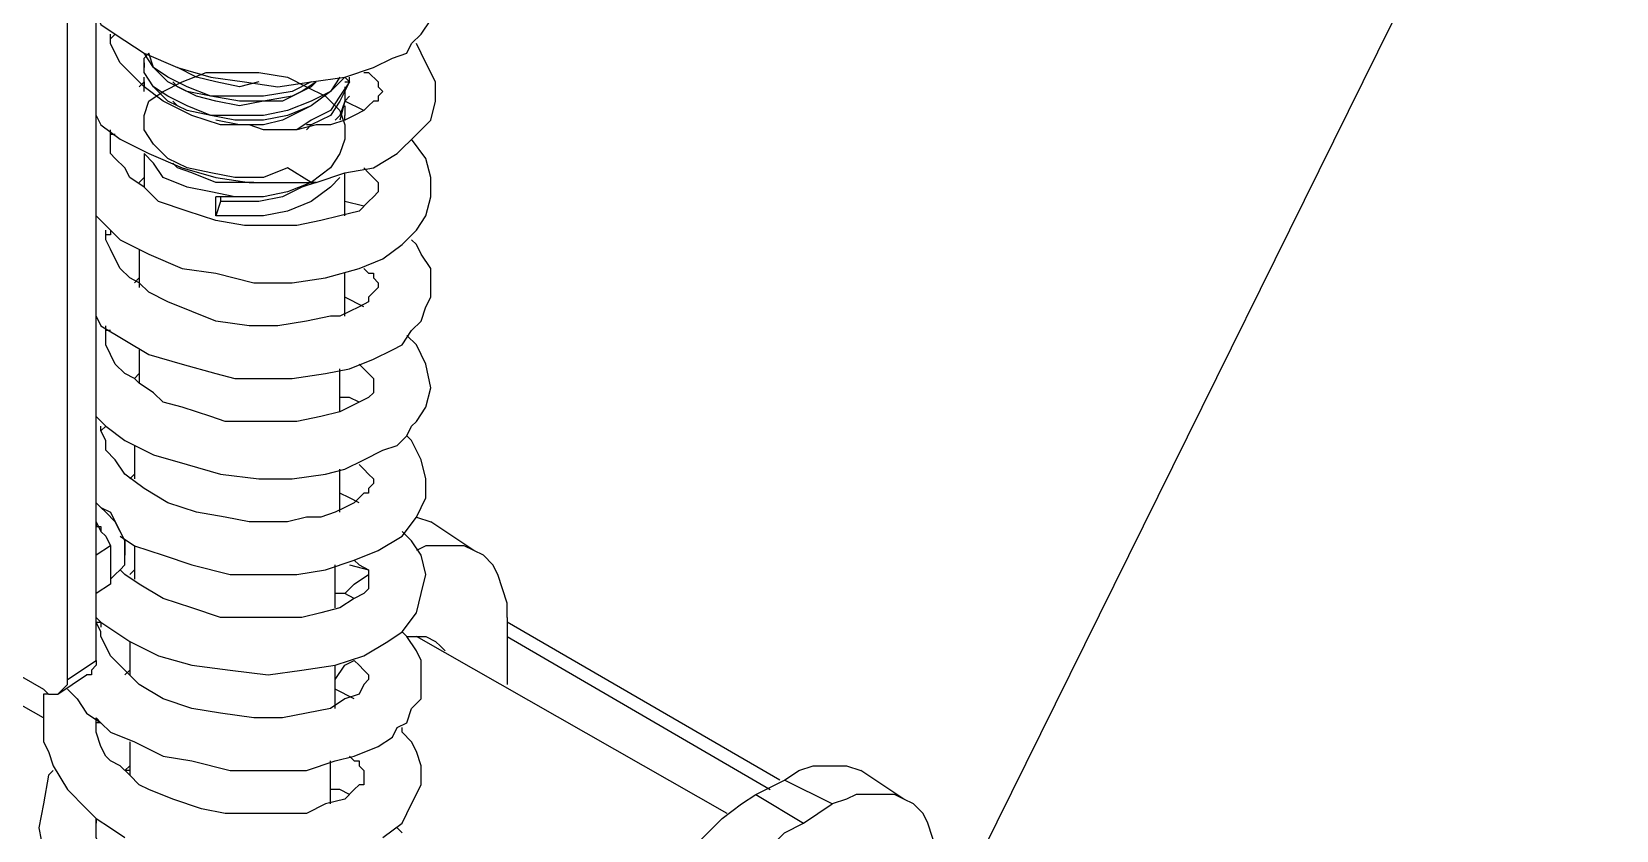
# Model space of a CAD drawing. Extents: x 3 to 592, y 5 to 207.
# Drawn here: x 550.21 to 561.9, y 76.29 to 82.18 of the extents above; entities that cross this region are included whole.
import ezdxf

# ---------------------------------------------------------------- set-up
doc = ezdxf.new("R2010")
doc.units = 0
doc.layers.get('0').update_dxf_attribs({"linetype": 'CONTINUOUS'})
picture_1 = doc.add_image_def('image5.jpg', size_in_pixel=(760, 1236))

msp = doc.modelspace()

# ---------------------------------------------------------------- linework, layer by layer
at = {"color": 7}
for points in [[(561.653959, 85.09), (556.679793, 75.035833)], [(550.68257, 77.540556), (550.68257, 83.255556)], [(550.470904, 77.399444), (550.470904, 83.114444)], [(550.68257, 82.303056), (550.717848, 82.2325), (550.823681, 82.161944), (551.035348, 82.020833), (551.282293, 81.915), (551.529237, 81.844444), (551.776181, 81.809167), (552.023126, 81.773889), (552.27007, 81.809167), (552.517015, 81.844444), (552.728681, 81.915), (552.869793, 81.985556), (552.975626, 82.020833), (553.010904, 82.091389), (553.081459, 82.161944), (553.152015, 82.267778), (553.187293, 82.373611), (553.187293, 82.444167), (553.187293, 82.55), (553.152015, 82.655833), (553.116737, 82.726389), (553.046181, 82.832222)], [(550.823681, 82.161944), (550.788404, 82.126667)], [(552.658126, 81.879722), (552.693404, 81.879722), (552.763959, 81.809167), (552.763959, 81.773889), (552.799237, 81.738611), (552.763959, 81.703333), (552.763959, 81.668056), (552.728681, 81.668056), (552.693404, 81.632778), (552.658126, 81.5975), (552.58757, 81.562222), (552.517015, 81.526944), (552.411181, 81.491667), (552.305348, 81.491667), (552.164237, 81.456389), (552.093681, 81.456389), (551.987848, 81.456389), (551.917293, 81.456389), (551.811459, 81.491667), (551.599793, 81.491667), (551.388126, 81.562222), (551.176459, 81.668056), (551.035348, 81.773889), (550.929515, 81.879722), (550.858959, 81.950278), (550.823681, 82.020833), (550.788404, 82.091389), (550.788404, 82.161944)], [(550.68257, 81.562222), (550.717848, 81.491667), (550.858959, 81.385833), (551.070626, 81.28), (551.31757, 81.174167), (551.564515, 81.103611), (551.811459, 81.068333), (552.093681, 81.068333), (552.305348, 81.068333), (552.517015, 81.138889), (552.728681, 81.174167), (552.90507, 81.28), (553.046181, 81.421111), (553.152015, 81.526944), (553.187293, 81.668056), (553.187293, 81.809167), (553.116737, 81.950278), (553.046181, 82.091389)], [(552.481737, 81.844444), (552.411181, 81.738611), (552.27007, 81.668056), (552.093681, 81.5975), (551.917293, 81.562222), (551.705626, 81.562222), (551.529237, 81.562222), (551.352848, 81.632778), (551.211737, 81.703333), (551.105904, 81.773889), (551.035348, 81.879722), (551.035348, 81.985556), (551.070626, 82.020833)], [(552.305348, 81.809167), (552.27007, 81.773889), (552.128959, 81.703333), (551.917293, 81.668056), (551.740904, 81.668056), (551.529237, 81.703333), (551.352848, 81.738611), (551.211737, 81.809167), (551.105904, 81.915), (551.035348, 82.020833)], [(552.27007, 81.809167), (552.128959, 81.738611), (551.917293, 81.703333), (551.740904, 81.703333), (551.529237, 81.703333), (551.352848, 81.773889), (551.211737, 81.844444), (551.105904, 81.915), (551.070626, 82.020833)], [(551.035348, 81.950278), (551.035348, 81.915)], [(552.517015, 81.844444), (552.411181, 81.738611), (552.27007, 81.632778), (552.093681, 81.562222), (551.917293, 81.526944), (551.705626, 81.526944), (551.529237, 81.562222), (551.352848, 81.5975), (551.211737, 81.668056), (551.105904, 81.773889), (551.035348, 81.879722), (551.035348, 81.915)], [(552.27007, 81.068333), (552.093681, 81.174167), (551.917293, 81.103611), (551.705626, 81.103611), (551.529237, 81.138889), (551.352848, 81.174167), (551.211737, 81.244722), (551.105904, 81.350556), (551.035348, 81.456389), (551.035348, 81.562222), (551.070626, 81.668056), (551.176459, 81.738611), (551.31757, 81.809167), (551.493959, 81.879722), (551.705626, 81.879722), (551.882015, 81.879722), (552.093681, 81.844444), (552.234793, 81.773889), (552.375904, 81.703333), (552.481737, 81.5975), (552.517015, 81.491667), (552.517015, 81.385833), (552.481737, 81.28), (552.411181, 81.174167), (552.27007, 81.068333), (552.093681, 80.997778), (551.917293, 80.9625), (551.705626, 80.9625), (551.529237, 80.997778), (551.352848, 81.033056), (551.176459, 81.103611), (551.105904, 81.209444), (551.035348, 81.28)], [(551.882015, 81.809167), (551.740904, 81.773889), (551.564515, 81.809167), (551.423404, 81.844444), (551.282293, 81.915)], [(551.00007, 81.773889), (551.035348, 81.809167)], [(551.035348, 81.738611), (551.035348, 81.844444)], [(551.035348, 81.809167), (551.035348, 81.773889)], [(551.035348, 81.738611), (551.035348, 81.773889)], [(552.305348, 81.809167), (552.199515, 81.738611), (552.058404, 81.668056), (551.917293, 81.668056), (551.740904, 81.632778), (551.564515, 81.668056), (551.423404, 81.703333), (551.282293, 81.773889), (551.247015, 81.809167)], [(552.517015, 81.844444), (552.552293, 81.809167), (552.481737, 81.703333), (552.411181, 81.5975), (552.27007, 81.526944), (552.164237, 81.456389)], [(552.517015, 81.809167), (552.552293, 81.809167), (552.481737, 81.668056), (552.411181, 81.562222), (552.27007, 81.491667), (552.234793, 81.456389)], [(552.517015, 81.773889), (552.517015, 81.668056), (552.481737, 81.562222), (552.446459, 81.526944)], [(552.552293, 81.809167), (552.552293, 81.844444)], [(551.352848, 81.5975), (551.282293, 81.632778), (551.247015, 81.668056)], [(552.517015, 81.668056), (552.481737, 81.526944)], [(552.517015, 81.668056), (552.552293, 81.703333)], [(552.658126, 81.5975), (552.517015, 81.668056)], [(552.27007, 81.632778), (552.199515, 81.5975), (552.058404, 81.526944), (551.917293, 81.491667), (551.740904, 81.491667), (551.564515, 81.526944)], [(552.517015, 81.632778), (552.517015, 81.562222)], [(552.517015, 81.526944), (552.517015, 81.562222)], [(552.658126, 81.174167), (552.693404, 81.138889), (552.763959, 81.068333), (552.763959, 81.033056), (552.763959, 80.997778), (552.728681, 80.9625), (552.693404, 80.927222), (552.622848, 80.856667), (552.481737, 80.821389), (552.340626, 80.786111), (552.164237, 80.750833), (551.987848, 80.750833), (551.776181, 80.750833), (551.564515, 80.786111), (551.352848, 80.856667), (551.141181, 80.927222), (551.035348, 81.033056), (550.929515, 81.103611), (550.894237, 81.174167), (550.823681, 81.244722), (550.788404, 81.28), (550.788404, 81.350556), (550.788404, 81.421111), (550.788404, 81.456389)], [(550.823681, 81.421111), (550.788404, 81.421111)], [(552.27007, 81.491667), (552.234793, 81.491667)], [(550.68257, 80.821389), (550.753126, 80.750833), (550.858959, 80.645), (551.070626, 80.539167), (551.31757, 80.433333), (551.564515, 80.398056), (551.846737, 80.3275), (552.128959, 80.3275), (552.375904, 80.362778), (552.622848, 80.433333), (552.799237, 80.503889), (552.940348, 80.609722), (553.046181, 80.715556), (553.116737, 80.821389), (553.152015, 80.9625), (553.152015, 81.103611), (553.116737, 81.244722), (553.010904, 81.385833)], [(551.035348, 81.28), (551.035348, 81.033056)], [(551.846737, 81.068333), (551.705626, 81.068333), (551.564515, 81.068333), (551.388126, 81.138889), (551.282293, 81.174167), (551.247015, 81.209444)], [(551.00007, 81.068333), (551.035348, 81.103611)], [(552.481737, 81.103611), (552.411181, 81.033056), (552.27007, 80.927222), (552.093681, 80.856667), (551.917293, 80.821389), (551.705626, 80.821389), (551.564515, 80.821389)], [(552.305348, 81.068333), (552.27007, 81.068333), (552.093681, 80.997778), (551.917293, 80.9625), (551.705626, 80.9625), (551.564515, 80.9625)], [(552.305348, 81.068333), (552.199515, 81.033056), (552.058404, 80.9625), (551.882015, 80.927222), (551.705626, 80.927222), (551.599793, 80.927222)], [(552.517015, 80.821389), (552.517015, 81.138889)], [(551.564515, 80.821389), (551.564515, 80.9625)], [(551.599793, 80.9625), (551.599793, 80.927222)], [(551.599793, 80.927222), (551.564515, 80.821389)], [(552.658126, 80.891944), (552.517015, 80.927222)], [(550.788404, 80.715556), (550.788404, 80.680278), (550.753126, 80.680278)], [(552.658126, 80.433333), (552.693404, 80.398056), (552.728681, 80.398056), (552.728681, 80.362778), (552.763959, 80.3275), (552.763959, 80.292222), (552.728681, 80.256944), (552.693404, 80.221667), (552.693404, 80.186389), (552.622848, 80.151111), (552.552293, 80.115833), (552.481737, 80.080556), (552.411181, 80.080556), (552.234793, 80.045278), (552.023126, 80.01), (551.811459, 80.01), (551.564515, 80.045278), (551.388126, 80.115833), (551.211737, 80.186389), (551.070626, 80.256944), (551.00007, 80.3275), (550.929515, 80.362778), (550.858959, 80.433333), (550.823681, 80.503889), (550.788404, 80.574444), (550.753126, 80.645), (550.753126, 80.715556)], [(550.68257, 80.080556), (550.717848, 80.01), (550.894237, 79.904167), (551.070626, 79.798333), (551.31757, 79.727778), (551.564515, 79.657222), (551.705626, 79.621944), (551.846737, 79.621944), (551.987848, 79.621944), (552.128959, 79.621944), (552.375904, 79.657222), (552.552293, 79.6925), (552.728681, 79.763056), (552.869793, 79.833611), (552.940348, 79.868889), (553.010904, 79.974722), (553.081459, 80.045278), (553.116737, 80.151111), (553.152015, 80.221667), (553.152015, 80.3275), (553.152015, 80.433333), (553.081459, 80.539167), (553.046181, 80.609722), (553.010904, 80.645)], [(551.00007, 80.574444), (551.00007, 80.292222)], [(550.964793, 80.3275), (551.00007, 80.362778)], [(552.517015, 80.080556), (552.517015, 80.398056)], [(552.658126, 80.151111), (552.517015, 80.221667)], [(552.622848, 79.727778), (552.658126, 79.6925), (552.728681, 79.621944), (552.728681, 79.586667), (552.728681, 79.551389), (552.728681, 79.516111), (552.693404, 79.480833), (552.622848, 79.445556), (552.481737, 79.375), (552.340626, 79.339722), (552.164237, 79.304444), (552.023126, 79.304444), (551.882015, 79.304444), (551.740904, 79.304444), (551.63507, 79.304444), (551.529237, 79.339722), (551.423404, 79.375), (551.31757, 79.410278), (551.176459, 79.445556), (551.105904, 79.516111), (551.00007, 79.586667), (550.964793, 79.621944), (550.894237, 79.657222), (550.823681, 79.727778), (550.788404, 79.798333), (550.753126, 79.868889), (550.753126, 79.904167), (550.753126, 79.974722), (550.753126, 80.01)], [(550.68257, 79.339722), (550.753126, 79.269167), (550.894237, 79.163333), (551.105904, 79.0575), (551.352848, 78.986944), (551.599793, 78.916389), (551.882015, 78.881111), (552.128959, 78.881111), (552.375904, 78.916389), (552.517015, 78.951667), (552.658126, 79.022222), (552.799237, 79.092778), (552.90507, 79.128056), (552.975626, 79.198611), (553.010904, 79.269167), (553.046181, 79.304444), (553.116737, 79.410278), (553.152015, 79.551389), (553.116737, 79.727778), (553.081459, 79.798333), (553.046181, 79.868889), (552.975626, 79.939444)], [(550.788404, 79.974722), (550.753126, 79.974722)], [(551.00007, 79.833611), (551.00007, 79.586667)], [(550.964793, 79.621944), (551.00007, 79.657222)], [(552.481737, 79.375), (552.481737, 79.6925)], [(552.622848, 79.445556), (552.552293, 79.480833), (552.481737, 79.480833)], [(550.753126, 79.269167), (550.717848, 79.233889)], [(552.622848, 78.986944), (552.658126, 78.951667), (552.693404, 78.916389), (552.728681, 78.881111), (552.728681, 78.845833), (552.693404, 78.810556), (552.693404, 78.775278), (552.658126, 78.775278), (552.622848, 78.74), (552.58757, 78.704722), (552.517015, 78.669444), (552.446459, 78.634167), (552.340626, 78.598889), (552.234793, 78.598889), (552.093681, 78.563611), (551.95257, 78.563611), (551.811459, 78.563611), (551.63507, 78.598889), (551.423404, 78.634167), (551.31757, 78.669444), (551.211737, 78.704722), (551.035348, 78.810556), (550.894237, 78.916389), (550.823681, 79.022222), (550.753126, 79.092778), (550.753126, 79.163333), (550.717848, 79.233889), (550.717848, 79.269167)], [(550.858959, 78.457778), (550.964793, 78.387222), (551.176459, 78.316667), (551.388126, 78.246111), (551.670348, 78.175556), (551.917293, 78.175556), (552.164237, 78.175556), (552.375904, 78.210833), (552.58757, 78.281389), (552.763959, 78.351944), (552.940348, 78.457778), (553.046181, 78.598889), (553.116737, 78.74), (553.116737, 78.881111), (553.081459, 79.022222), (553.010904, 79.163333), (552.975626, 79.198611)], [(550.964793, 79.128056), (550.964793, 78.881111)], [(552.481737, 78.634167), (552.481737, 78.951667)], [(550.929515, 78.881111), (550.964793, 78.916389)], [(552.622848, 78.704722), (552.552293, 78.74), (552.481737, 78.775278)], [(550.823681, 78.175556), (550.858959, 78.210833), (550.894237, 78.246111), (550.894237, 78.281389), (550.894237, 78.351944), (550.894237, 78.4225), (550.858959, 78.493056), (550.823681, 78.563611), (550.753126, 78.634167), (550.717848, 78.669444), (550.68257, 78.704722)], [(550.68257, 78.704722), (550.717848, 78.669444), (550.788404, 78.634167), (550.823681, 78.563611), (550.858959, 78.493056), (550.894237, 78.4225), (550.894237, 78.351944), (550.894237, 78.316667)], [(553.046181, 78.598889), (553.152015, 78.563611)], [(550.68257, 78.563611), (550.717848, 78.493056)], [(550.68257, 78.563611), (550.68257, 78.528333), (550.717848, 78.528333), (550.717848, 78.493056)], [(550.68257, 77.858056), (550.717848, 77.822778), (550.929515, 77.681667), (551.141181, 77.575833), (551.388126, 77.505278), (551.670348, 77.47), (551.95257, 77.434722), (552.199515, 77.47), (552.446459, 77.505278), (552.658126, 77.575833), (552.834515, 77.681667), (552.940348, 77.752222), (553.046181, 77.893333), (553.081459, 78.034444), (553.116737, 78.175556), (553.081459, 78.316667), (553.010904, 78.4225), (552.940348, 78.493056)], [(550.717848, 78.493056), (550.753126, 78.457778)], [(553.469515, 78.351944), (553.152015, 78.563611)], [(550.788404, 78.387222), (550.68257, 78.316667)], [(550.753126, 78.457778), (550.788404, 78.387222)], [(550.788404, 78.387222), (550.788404, 78.316667)], [(550.964793, 78.387222), (550.964793, 78.140278)], [(553.716459, 77.858056), (553.716459, 77.963889), (553.681181, 78.069722), (553.645904, 78.175556), (553.610626, 78.246111), (553.54007, 78.316667), (553.469515, 78.351944), (553.398959, 78.387222), (553.328404, 78.387222), (553.22257, 78.387222), (553.116737, 78.387222), (553.046181, 78.351944)], [(548.636459, 78.281389), (550.294515, 77.328889)], [(550.788404, 78.316667), (550.788404, 78.210833)], [(550.788404, 78.316667), (550.788404, 78.281389), (550.788404, 78.246111), (550.788404, 78.210833)], [(552.58757, 78.281389), (552.622848, 78.246111), (552.693404, 78.210833), (552.693404, 78.175556), (552.693404, 78.140278), (552.693404, 78.105), (552.693404, 78.069722), (552.658126, 78.034444), (552.58757, 77.999167), (552.481737, 77.928611), (552.340626, 77.893333), (552.199515, 77.858056), (552.023126, 77.858056), (551.811459, 77.858056), (551.599793, 77.858056), (551.388126, 77.928611), (551.282293, 77.963889), (551.176459, 77.999167), (551.00007, 78.105), (550.894237, 78.175556), (550.858959, 78.210833)], [(550.294515, 77.117222), (548.424793, 78.175556)], [(550.788404, 78.210833), (550.788404, 78.175556)], [(550.788404, 78.140278), (550.823681, 78.175556)], [(550.788404, 78.175556), (550.788404, 78.105)], [(550.929515, 78.175556), (550.964793, 78.210833)], [(552.446459, 77.928611), (552.446459, 78.246111)], [(552.517015, 78.034444), (552.58757, 78.105), (552.693404, 78.175556)], [(552.552293, 78.246111), (552.693404, 78.210833)], [(550.788404, 78.105), (550.68257, 78.034444)], [(552.58757, 77.999167), (552.517015, 78.034444), (552.446459, 78.034444)], [(552.58757, 77.540556), (552.622848, 77.505278), (552.658126, 77.47), (552.693404, 77.434722), (552.693404, 77.399444), (552.658126, 77.364167), (552.622848, 77.293611), (552.517015, 77.258333), (552.411181, 77.187778), (552.234793, 77.1525), (552.058404, 77.117222), (551.846737, 77.117222), (551.599793, 77.1525), (551.388126, 77.187778), (551.176459, 77.258333), (551.00007, 77.364167), (550.894237, 77.47), (550.788404, 77.575833), (550.753126, 77.646389), (550.717848, 77.716944), (550.717848, 77.752222), (550.68257, 77.822778), (550.717848, 77.822778)], [(550.717848, 77.822778), (550.717848, 77.7875)], [(553.716459, 77.858056), (553.716459, 77.364167)], [(555.727293, 76.658611), (553.716459, 77.822778)], [(550.470904, 77.328889), (550.541459, 77.258333), (550.612015, 77.1525), (550.717848, 77.081944), (550.788404, 77.011389), (550.964793, 76.940833), (551.176459, 76.835), (551.388126, 76.799722), (551.670348, 76.729167), (551.811459, 76.729167), (551.95257, 76.729167), (552.234793, 76.729167), (552.446459, 76.799722), (552.58757, 76.835), (552.763959, 76.905556), (552.869793, 76.976111), (552.90507, 77.046667), (552.975626, 77.081944), (553.010904, 77.187778), (553.081459, 77.258333), (553.081459, 77.364167), (553.081459, 77.434722), (553.081459, 77.540556), (553.046181, 77.611111), (552.975626, 77.716944), (552.940348, 77.752222)], [(550.929515, 77.681667), (550.929515, 77.434722)], [(552.975626, 77.716944), (553.046181, 77.716944), (553.116737, 77.716944), (553.187293, 77.681667), (553.22257, 77.646389), (553.257848, 77.611111)], [(555.339237, 76.411667), (553.046181, 77.716944)], [(553.716459, 77.716944), (555.656737, 76.588056)], [(550.400348, 77.293611), (550.612015, 77.434722)], [(550.470904, 77.399444), (550.68257, 77.540556)], [(550.68257, 77.540556), (550.68257, 77.505278), (550.647293, 77.47), (550.647293, 77.434722), (550.612015, 77.434722)], [(550.894237, 77.434722), (550.929515, 77.47)], [(552.446459, 77.399444), (552.517015, 77.505278), (552.58757, 77.540556)], [(552.446459, 77.187778), (552.446459, 77.505278)], [(550.294515, 77.328889), (550.329793, 77.293611), (550.36507, 77.293611), (550.400348, 77.293611), (550.435626, 77.328889), (550.470904, 77.364167), (550.470904, 77.399444)], [(552.58757, 77.258333), (552.446459, 77.328889)], [(550.329793, 77.293611), (550.294515, 77.293611), (550.294515, 77.187778), (550.294515, 77.081944), (550.294515, 76.940833), (550.329793, 76.870278), (550.36507, 76.764444), (550.470904, 76.588056), (550.612015, 76.446944), (550.68257, 76.376389), (550.788404, 76.305833), (550.894237, 76.235278)], [(552.552293, 76.835), (552.58757, 76.799722), (552.622848, 76.799722), (552.622848, 76.764444), (552.658126, 76.729167), (552.658126, 76.693889), (552.658126, 76.658611), (552.658126, 76.623333), (552.622848, 76.623333), (552.58757, 76.588056), (552.517015, 76.5175), (552.375904, 76.482222), (552.234793, 76.411667), (552.058404, 76.411667), (551.846737, 76.411667), (551.63507, 76.411667), (551.458681, 76.446944), (551.247015, 76.5175), (551.070626, 76.588056), (551.00007, 76.623333), (550.929515, 76.693889), (550.858959, 76.764444), (550.788404, 76.799722), (550.753126, 76.835), (550.717848, 76.905556), (550.68257, 77.011389), (550.68257, 77.046667), (550.68257, 77.117222)], [(550.717848, 77.081944), (550.68257, 77.117222)], [(550.717848, 77.081944), (550.68257, 77.081944)], [(552.799237, 76.235278), (552.940348, 76.341111), (553.010904, 76.482222), (553.081459, 76.623333), (553.081459, 76.764444), (553.046181, 76.870278), (553.010904, 76.940833), (552.940348, 77.011389), (552.940348, 77.046667)], [(550.929515, 76.940833), (550.929515, 76.693889)], [(550.36507, 76.729167), (550.329793, 76.693889), (550.294515, 76.482222), (550.259237, 76.305833), (550.294515, 76.129444)], [(550.894237, 76.729167), (550.929515, 76.764444)], [(550.929515, 76.729167), (550.894237, 76.729167)], [(552.411181, 76.482222), (552.411181, 76.799722)], [(555.76257, 76.658611), (555.868404, 76.729167), (555.974237, 76.764444), (556.044793, 76.764444), (556.150626, 76.764444), (556.221181, 76.764444), (556.327015, 76.729167)], [(556.644515, 76.5175), (556.327015, 76.729167)], [(555.550904, 76.552778), (555.76257, 76.658611)], [(556.115348, 76.482222), (555.76257, 76.658611)], [(552.552293, 76.552778), (552.481737, 76.588056), (552.411181, 76.588056)], [(554.49257, 74.577222), (554.49257, 74.718333), (554.49257, 74.859444), (554.527848, 75.000556), (554.563126, 75.176944), (554.598404, 75.318056), (554.668959, 75.459167), (554.739515, 75.600278), (554.81007, 75.776667), (554.880626, 75.917778), (554.986459, 76.023611), (555.092293, 76.164722), (555.198126, 76.270556), (555.303959, 76.376389), (555.44507, 76.482222), (555.550904, 76.552778)], [(555.550904, 76.552778), (555.903681, 76.341111)], [(556.891459, 76.023611), (556.891459, 76.129444), (556.856181, 76.235278), (556.820904, 76.341111), (556.785626, 76.411667), (556.71507, 76.482222), (556.644515, 76.5175), (556.573959, 76.552778), (556.503404, 76.552778), (556.39757, 76.552778), (556.291737, 76.552778), (556.221181, 76.5175), (556.115348, 76.482222)], [(555.903681, 76.341111), (556.115348, 76.482222)], [(550.68257, 76.376389), (550.68257, 76.341111)], [(552.552293, 76.094167), (552.58757, 76.058889), (552.622848, 76.023611), (552.658126, 75.988333), (552.658126, 75.953056), (552.622848, 75.8825), (552.58757, 75.847222), (552.517015, 75.811944), (552.375904, 75.741389), (552.27007, 75.706111), (552.164237, 75.706111), (552.058404, 75.670833), (551.917293, 75.670833), (551.776181, 75.670833), (551.63507, 75.706111), (551.423404, 75.741389), (551.247015, 75.776667), (551.070626, 75.8825), (550.894237, 75.988333), (550.788404, 76.058889), (550.717848, 76.164722), (550.68257, 76.235278), (550.68257, 76.305833), (550.68257, 76.376389)], [(552.940348, 76.270556), (552.90507, 76.305833)], [(554.845348, 74.400833), (554.845348, 74.541944), (554.845348, 74.683056), (554.880626, 74.824167), (554.880626, 74.965278), (554.951181, 75.106389), (554.986459, 75.282778), (555.057015, 75.423889), (555.162848, 75.565), (555.233404, 75.706111), (555.339237, 75.847222), (555.44507, 75.953056), (555.550904, 76.058889), (555.656737, 76.164722), (555.76257, 76.270556), (555.903681, 76.341111)]]:
    msp.add_lwpolyline(points, dxfattribs=at)

# ---------------------------------------------------------------- pictures from other files: only their frames are drawn
image = msp.add_image(picture_1, insert=(462.612373, 26.904439), size_in_units=(110.2152, 179.750244))
image.dxf.flags = 7

doc.saveas('drawing.dxf')
